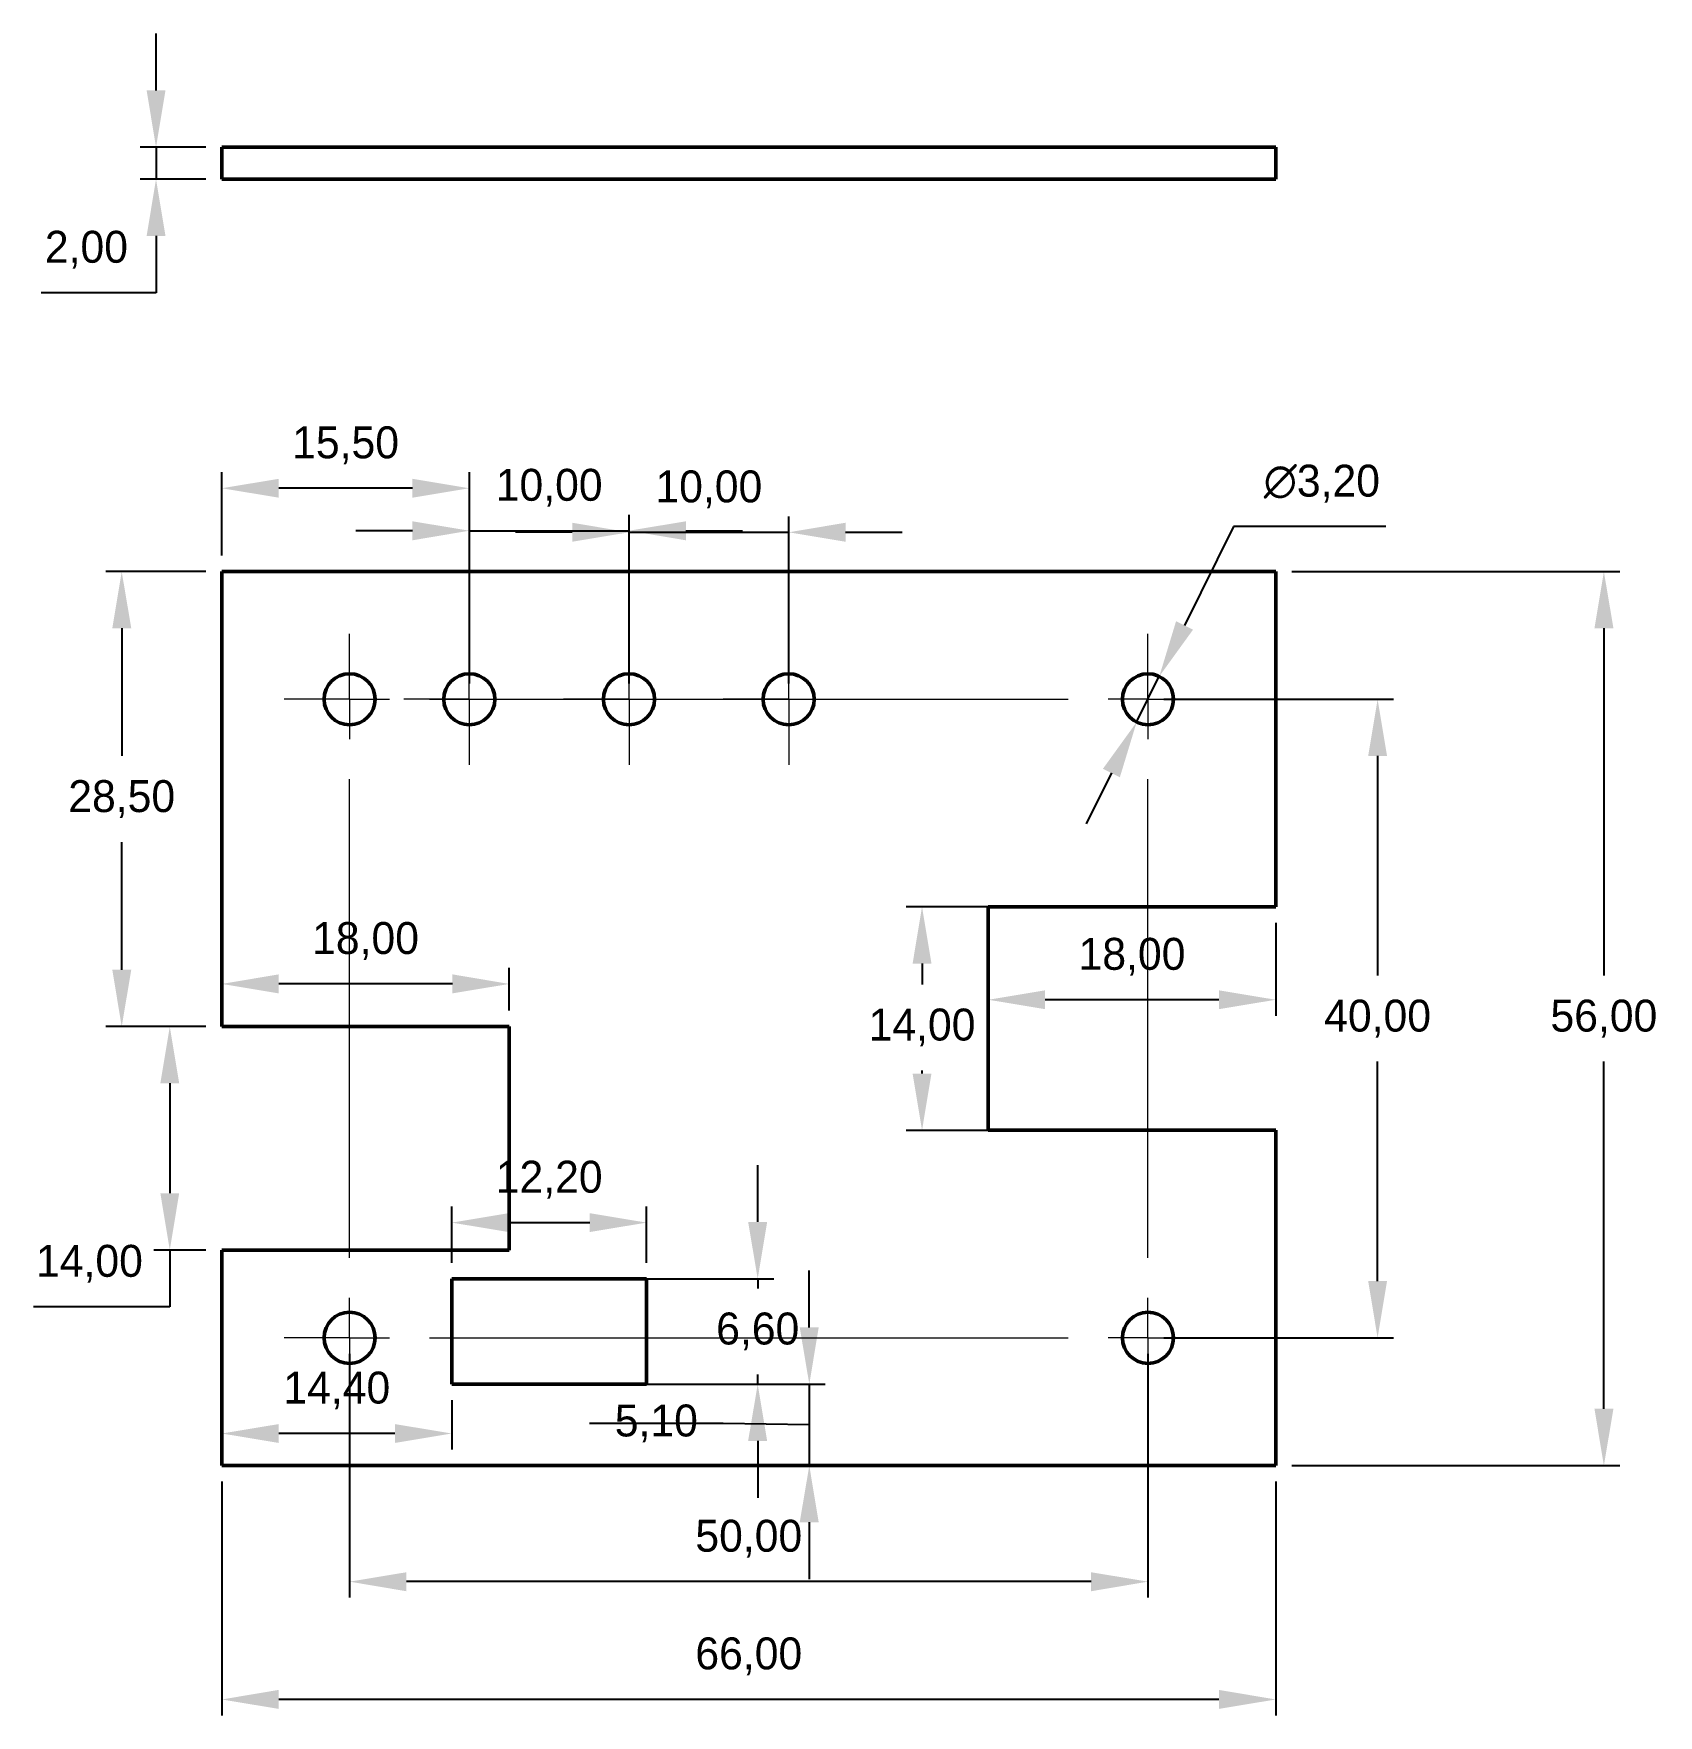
# Model space of a CAD drawing. Header units: millimetres. Extents: x 154 to 256, y 99 to 204.
import ezdxf

# ---------------------------------------------------------------- set-up
doc = ezdxf.new("R2010")
doc.units = ezdxf.units.MM
doc.header["$PDSIZE"] = -1
doc.layers.get('0').update_dxf_attribs({"lineweight": 50})
doc.layers.add('图层1', color=7, linetype='Continuous', lineweight=25)
doc.dimstyles.new('ISO-25', dxfattribs={"dimtxt": 1, "dimasz": 2.5, "dimexe": 1.25, "dimexo": 0.625, "dimtad": 1, "dimtoh": 1, "dimtxsty": 'Standard', "dimcen": 2.5, "dimadec": 0, "dimazin": 0, "dimtfac": 1, "dimtmove": 0, "dimatfit": 3, "dimfxl": 1, "dimarcsym": 0})

# ---------------------------------------------------------------- blocks, each defined once
blk = doc.blocks.new('SW_CENTERMARKSYMBOL_0')
at = {"color": 0, "linetype": 'Continuous', "lineweight": 18}
for p, q in [((-50, 42.5), (-50, 44.1)), ((0, 42.5), (0, 44.1)), ((-50, 40), (-50, 42.5)), ((0, 40), (0, 42.5)), ((-52.5, 40), (-54.1, 40)), ((-50, 40), (-52.5, 40)), ((-50, 40), (-50, 37.5)), ((-50, 40), (-47.5, 40)), ((-45, 40), (-5, 40)), ((0, 40), (-2.5, 40)), ((0, 40), (0, 37.5)), ((0, 40), (2.5, 40)), ((2.5, 40), (4.1, 40)), ((-50, 5), (-50, 35)), ((0, 5), (0, 35)), ((-50, 0), (-50, 2.5)), ((0, 0), (0, 2.5)), ((-52.5, 0), (-54.1, 0)), ((-50, 0), (-52.5, 0)), ((-50, 0), (-50, -2.5)), ((-50, 0), (-47.5, 0)), ((-45, 0), (-5, 0)), ((0, 0), (-2.5, 0)), ((0, 0), (0, -2.5)), ((0, 0), (2.5, 0)), ((2.5, 0), (4.1, 0)), ((-50, -2.5), (-50, -4.1)), ((0, -2.5), (0, -4.1))]:
    blk.add_line(p, q, dxfattribs=at)
blk = doc.blocks.new('SW_CENTERMARKSYMBOL_1')
at = {"color": 0, "linetype": 'Continuous', "lineweight": 18}
for p, q in [((0, 2.5), (0, 4.1)), ((0, 0), (0, 2.5)), ((-2.5, 0), (-4.1, 0)), ((0, 0), (-2.5, 0)), ((0, 0), (0, -2.5)), ((0, 0), (2.5, 0)), ((2.5, 0), (4.1, 0)), ((0, -2.5), (0, -4.1))]:
    blk.add_line(p, q, dxfattribs=at)
blk = doc.blocks.new('SW_CENTERMARKSYMBOL_2')
at = {"color": 0, "linetype": 'Continuous', "lineweight": 18}
for p, q in [((0, 2.5), (0, 4.1)), ((0, 0), (0, 2.5)), ((-2.5, 0), (-4.1, 0)), ((0, 0), (-2.5, 0)), ((0, 0), (0, -2.5)), ((0, 0), (2.5, 0)), ((2.5, 0), (4.1, 0)), ((0, -2.5), (0, -4.1))]:
    blk.add_line(p, q, dxfattribs=at)
blk = doc.blocks.new('SW_CENTERMARKSYMBOL_3')
at = {"color": 0, "linetype": 'Continuous', "lineweight": 18}
for p, q in [((0, 2.5), (0, 4.1)), ((0, 0), (0, 2.5)), ((-2.5, 0), (-4.1, 0)), ((0, 0), (-2.5, 0)), ((0, 0), (0, -2.5)), ((0, 0), (2.5, 0)), ((2.5, 0), (4.1, 0)), ((0, -2.5), (0, -4.1))]:
    blk.add_line(p, q, dxfattribs=at)
blk = doc.blocks.new('*D6')
at = {"layer": 'Defpoints', "color": 0, "transparency": 16777216}
for p in [(166.22, 197.14), (162.1, 195.14), (166.22, 195.14)]:
    blk.add_point(p, dxfattribs=at)
at = {"layer": '图层1', "color": 0, "lineweight": -2, "transparency": 16777216}
for p, q in [((162.1, 200.7), (162.1, 204.26)), ((165.22, 197.14), (161.1, 197.14)), ((162.1, 197.14), (162.1, 195.14)), ((165.22, 195.14), (161.1, 195.14)), ((162.1, 191.59), (162.1, 188.03)), ((162.1, 188.03), (154.91, 188.03))]:
    blk.add_line(p, q, dxfattribs=at)
at = {"layer": '图层1', "color": 0, "transparency": 16777216}
for points in [[(161.51, 200.7), (162.69, 200.7), (162.1, 197.14)], [(161.51, 191.59), (162.69, 191.59), (162.1, 195.14)]]:
    blk.add_solid(points, dxfattribs=at)
at = {"layer": '图层1', "color": 0, "transparency": 16777216, "insert": (157.74, 190.72), "char_height": 2, "attachment_point": 5}
blk.add_mtext('2,00', dxfattribs=at)
blk = doc.blocks.new('*D7')
at = {"layer": 'Defpoints', "color": 0, "transparency": 16777216}
for p in [(232.22, 170.56), (232.22, 114.56), (252.77, 114.56)]:
    blk.add_point(p, dxfattribs=at)
at = {"layer": '图层1', "color": 0, "lineweight": -2, "transparency": 16777216}
for p, q in [((233.22, 170.56), (253.77, 170.56)), ((252.77, 167.01), (252.77, 145.26)), ((252.77, 118.12), (252.77, 139.87)), ((233.22, 114.56), (253.77, 114.56))]:
    blk.add_line(p, q, dxfattribs=at)
at = {"layer": '图层1', "color": 0, "transparency": 16777216}
for points in [[(252.18, 167.01), (253.37, 167.01), (252.77, 170.56)], [(252.18, 118.12), (253.37, 118.12), (252.77, 114.56)]]:
    blk.add_solid(points, dxfattribs=at)
at = {"layer": '图层1', "color": 0, "transparency": 16777216, "insert": (252.77, 142.56), "char_height": 2, "attachment_point": 5}
blk.add_mtext('56,00', dxfattribs=at)
blk = doc.blocks.new('*D8')
at = {"layer": 'Defpoints', "color": 0, "transparency": 16777216}
for p in [(232.22, 149.56), (210.07, 135.56), (232.22, 135.56)]:
    blk.add_point(p, dxfattribs=at)
at = {"layer": '图层1', "color": 0, "lineweight": -2, "transparency": 16777216}
for p, q in [((231.22, 149.56), (209.07, 149.56)), ((210.07, 146.01), (210.07, 144.69)), ((210.07, 139.12), (210.07, 139.31)), ((231.22, 135.56), (209.07, 135.56))]:
    blk.add_line(p, q, dxfattribs=at)
at = {"layer": '图层1', "color": 0, "transparency": 16777216}
for points in [[(209.48, 146.01), (210.66, 146.01), (210.07, 149.56)], [(209.48, 139.12), (210.66, 139.12), (210.07, 135.56)]]:
    blk.add_solid(points, dxfattribs=at)
at = {"layer": '图层1', "color": 0, "transparency": 16777216, "insert": (210.07, 142), "char_height": 2, "attachment_point": 5}
blk.add_mtext('14,00', dxfattribs=at)
blk = doc.blocks.new('*D9')
at = {"layer": 'Defpoints', "color": 0, "transparency": 16777216}
for p in [(214.22, 149.56), (232.22, 149.56), (214.22, 143.74)]:
    blk.add_point(p, dxfattribs=at)
at = {"layer": '图层1', "color": 0, "lineweight": -2, "transparency": 16777216}
for p, q in [((214.22, 148.56), (214.22, 142.74)), ((232.22, 148.56), (232.22, 142.74)), ((228.66, 143.74), (217.78, 143.74))]:
    blk.add_line(p, q, dxfattribs=at)
at = {"layer": '图层1', "color": 0, "transparency": 16777216}
for points in [[(217.78, 144.33), (217.78, 143.15), (214.22, 143.74)], [(228.66, 144.33), (228.66, 143.15), (232.22, 143.74)]]:
    blk.add_solid(points, dxfattribs=at)
at = {"layer": '图层1', "color": 0, "transparency": 16777216, "insert": (223.22, 146.43), "char_height": 2, "attachment_point": 5}
blk.add_mtext('18,00', dxfattribs=at)
blk = doc.blocks.new('*D10')
at = {"layer": 'Defpoints', "color": 0, "transparency": 16777216}
for p in [(224.22, 162.56), (224.22, 122.56), (238.6, 122.56)]:
    blk.add_point(p, dxfattribs=at)
at = {"layer": '图层1', "color": 0, "lineweight": -2, "transparency": 16777216}
for p, q in [((225.22, 162.56), (239.6, 162.56)), ((238.6, 159.01), (238.6, 145.26)), ((238.6, 126.12), (238.6, 139.87)), ((225.22, 122.56), (239.6, 122.56))]:
    blk.add_line(p, q, dxfattribs=at)
at = {"layer": '图层1', "color": 0, "transparency": 16777216}
for points in [[(238.01, 159.01), (239.19, 159.01), (238.6, 162.56)], [(238.01, 126.12), (239.19, 126.12), (238.6, 122.56)]]:
    blk.add_solid(points, dxfattribs=at)
at = {"layer": '图层1', "color": 0, "transparency": 16777216, "insert": (238.6, 142.56), "char_height": 2, "attachment_point": 5}
blk.add_mtext('40,00', dxfattribs=at)
blk = doc.blocks.new('*D11')
at = {"layer": 'Defpoints', "color": 0, "transparency": 16777216}
for p in [(180.62, 126.26), (199.78, 126.26), (180.62, 119.66)]:
    blk.add_point(p, dxfattribs=at)
at = {"layer": '图层1', "color": 0, "lineweight": -2, "transparency": 16777216}
for p, q in [((199.78, 129.82), (199.78, 133.38)), ((181.62, 126.26), (200.78, 126.26)), ((199.78, 126.26), (199.78, 125.66)), ((199.78, 119.66), (199.78, 120.27)), ((181.62, 119.66), (200.78, 119.66)), ((199.78, 116.11), (199.78, 112.55))]:
    blk.add_line(p, q, dxfattribs=at)
at = {"layer": '图层1', "color": 0, "transparency": 16777216}
for points in [[(199.18, 129.82), (200.37, 129.82), (199.78, 126.26)], [(199.18, 116.11), (200.37, 116.11), (199.78, 119.66)]]:
    blk.add_solid(points, dxfattribs=at)
at = {"layer": '图层1', "color": 0, "transparency": 16777216, "insert": (199.78, 122.96), "char_height": 2, "attachment_point": 5}
blk.add_mtext('6,60', dxfattribs=at)
blk = doc.blocks.new('*D12')
at = {"layer": 'Defpoints', "color": 0, "transparency": 16777216}
for p in [(192.82, 129.78), (180.62, 126.26), (192.82, 126.26)]:
    blk.add_point(p, dxfattribs=at)
at = {"layer": '图层1', "color": 0, "lineweight": -2, "transparency": 16777216}
for p, q in [((180.62, 127.26), (180.62, 130.78)), ((192.82, 127.26), (192.82, 130.78)), ((184.18, 129.78), (189.26, 129.78))]:
    blk.add_line(p, q, dxfattribs=at)
at = {"layer": '图层1', "color": 0, "transparency": 16777216}
for points in [[(184.18, 130.37), (184.18, 129.19), (180.62, 129.78)], [(189.26, 130.37), (189.26, 129.19), (192.82, 129.78)]]:
    blk.add_solid(points, dxfattribs=at)
at = {"layer": '图层1', "color": 0, "transparency": 16777216, "insert": (186.72, 132.47), "char_height": 2, "attachment_point": 5}
blk.add_mtext('12,20', dxfattribs=at)
blk = doc.blocks.new('*D13')
at = {"layer": 'Defpoints', "color": 0, "transparency": 16777216}
for p in [(174.22, 122.56), (224.22, 122.56), (174.22, 107.29)]:
    blk.add_point(p, dxfattribs=at)
at = {"layer": '图层1', "color": 0, "lineweight": -2, "transparency": 16777216}
for p, q in [((174.22, 121.56), (174.22, 106.29)), ((224.22, 121.56), (224.22, 106.29)), ((220.66, 107.29), (177.78, 107.29))]:
    blk.add_line(p, q, dxfattribs=at)
at = {"layer": '图层1', "color": 0, "transparency": 16777216}
for points in [[(177.78, 107.88), (177.78, 106.69), (174.22, 107.29)], [(220.66, 107.88), (220.66, 106.69), (224.22, 107.29)]]:
    blk.add_solid(points, dxfattribs=at)
at = {"layer": '图层1', "color": 0, "transparency": 16777216, "insert": (199.22, 109.98), "char_height": 2, "attachment_point": 5}
blk.add_mtext('50,00', dxfattribs=at)
blk = doc.blocks.new('*D14')
at = {"layer": 'Defpoints', "color": 0, "transparency": 16777216}
for p in [(166.22, 114.56), (232.22, 114.56), (166.22, 99.91)]:
    blk.add_point(p, dxfattribs=at)
at = {"layer": '图层1', "color": 0, "lineweight": -2, "transparency": 16777216}
for p, q in [((166.22, 113.56), (166.22, 98.91)), ((232.22, 113.56), (232.22, 98.91)), ((228.66, 99.91), (169.78, 99.91))]:
    blk.add_line(p, q, dxfattribs=at)
at = {"layer": '图层1', "color": 0, "transparency": 16777216}
for points in [[(169.78, 100.51), (169.78, 99.32), (166.22, 99.91)], [(228.66, 100.51), (228.66, 99.32), (232.22, 99.91)]]:
    blk.add_solid(points, dxfattribs=at)
at = {"layer": '图层1', "color": 0, "transparency": 16777216, "insert": (199.22, 102.61), "char_height": 2, "attachment_point": 5}
blk.add_mtext('66,00', dxfattribs=at)
blk = doc.blocks.new('*D15')
at = {"layer": 'Defpoints', "color": 0, "transparency": 16777216}
for p in [(180.62, 119.66), (166.22, 116.57), (166.22, 116.57)]:
    blk.add_point(p, dxfattribs=at)
at = {"layer": '图层1', "color": 0, "lineweight": -2, "transparency": 16777216}
for p, q in [((180.62, 118.66), (180.62, 115.57)), ((177.06, 116.57), (169.78, 116.57))]:
    blk.add_line(p, q, dxfattribs=at)
at = {"layer": '图层1', "color": 0, "transparency": 16777216}
for points in [[(169.78, 117.16), (169.78, 115.98), (166.22, 116.57)], [(177.06, 117.16), (177.06, 115.98), (180.62, 116.57)]]:
    blk.add_solid(points, dxfattribs=at)
at = {"layer": '图层1', "color": 0, "transparency": 16777216, "insert": (173.42, 119.26), "char_height": 2, "attachment_point": 5}
blk.add_mtext('14,40', dxfattribs=at)
blk = doc.blocks.new('*D16')
at = {"layer": 'Defpoints', "color": 0, "transparency": 16777216}
for p in [(180.62, 119.66), (166.22, 114.56), (203.01, 114.56)]:
    blk.add_point(p, dxfattribs=at)
at = {"layer": '图层1', "color": 0, "lineweight": -2, "transparency": 16777216}
for p, q in [((203.01, 123.22), (203.01, 126.78)), ((181.62, 119.66), (204.01, 119.66)), ((203.01, 119.66), (203.01, 114.56)), ((203.01, 119.66), (203.01, 114.56)), ((197.62, 117.2), (189.24, 117.2)), ((203.01, 117.11), (197.62, 117.2)), ((167.22, 114.56), (204.01, 114.56)), ((203.01, 111.01), (203.01, 107.45))]:
    blk.add_line(p, q, dxfattribs=at)
at = {"layer": '图层1', "color": 0, "transparency": 16777216}
for points in [[(202.41, 123.22), (203.6, 123.22), (203.01, 119.66)], [(202.41, 111.01), (203.6, 111.01), (203.01, 114.56)]]:
    blk.add_solid(points, dxfattribs=at)
at = {"layer": '图层1', "color": 0, "transparency": 16777216, "insert": (193.43, 117.2), "char_height": 2, "attachment_point": 5}
blk.add_mtext('5,10', dxfattribs=at)
blk = doc.blocks.new('*D17')
at = {"layer": 'Defpoints', "color": 0, "transparency": 16777216}
for p in [(166.22, 142.06), (162.96, 128.06), (166.22, 128.06)]:
    blk.add_point(p, dxfattribs=at)
at = {"layer": '图层1', "color": 0, "lineweight": -2, "transparency": 16777216}
for p, q in [((165.22, 142.06), (161.96, 142.06)), ((162.96, 138.51), (162.96, 131.62)), ((165.22, 128.06), (161.96, 128.06)), ((162.96, 128.06), (162.96, 124.51)), ((162.96, 124.51), (154.43, 124.51))]:
    blk.add_line(p, q, dxfattribs=at)
at = {"layer": '图层1', "color": 0, "transparency": 16777216}
for points in [[(162.37, 138.51), (163.55, 138.51), (162.96, 142.06)], [(162.37, 131.62), (163.55, 131.62), (162.96, 128.06)]]:
    blk.add_solid(points, dxfattribs=at)
at = {"layer": '图层1', "color": 0, "transparency": 16777216, "insert": (157.93, 127.2), "char_height": 2, "attachment_point": 5}
blk.add_mtext('14,00', dxfattribs=at)
blk = doc.blocks.new('*D18')
at = {"layer": 'Defpoints', "color": 0, "transparency": 16777216}
for p in [(166.22, 144.73), (166.22, 142.06), (184.22, 142.06)]:
    blk.add_point(p, dxfattribs=at)
at = {"layer": '图层1', "color": 0, "lineweight": -2, "transparency": 16777216}
for p, q in [((166.22, 143.06), (166.22, 145.73)), ((184.22, 143.06), (184.22, 145.73)), ((180.66, 144.73), (169.78, 144.73))]:
    blk.add_line(p, q, dxfattribs=at)
at = {"layer": '图层1', "color": 0, "transparency": 16777216}
for points in [[(169.78, 145.33), (169.78, 144.14), (166.22, 144.73)], [(180.66, 145.33), (180.66, 144.14), (184.22, 144.73)]]:
    blk.add_solid(points, dxfattribs=at)
at = {"layer": '图层1', "color": 0, "transparency": 16777216, "insert": (175.22, 147.42), "char_height": 2, "attachment_point": 5}
blk.add_mtext('18,00', dxfattribs=at)
blk = doc.blocks.new('*D19')
at = {"layer": 'Defpoints', "color": 0, "transparency": 16777216}
for p in [(159.95, 170.56), (166.22, 170.56), (166.22, 142.06)]:
    blk.add_point(p, dxfattribs=at)
at = {"layer": '图层1', "color": 0, "lineweight": -2, "transparency": 16777216}
for p, q in [((165.22, 170.56), (158.95, 170.56)), ((159.95, 167.01), (159.95, 159.01)), ((159.95, 145.62), (159.95, 153.62)), ((165.22, 142.06), (158.95, 142.06))]:
    blk.add_line(p, q, dxfattribs=at)
at = {"layer": '图层1', "color": 0, "transparency": 16777216}
for points in [[(159.36, 167.01), (160.55, 167.01), (159.95, 170.56)], [(159.36, 145.62), (160.55, 145.62), (159.95, 142.06)]]:
    blk.add_solid(points, dxfattribs=at)
at = {"layer": '图层1', "color": 0, "transparency": 16777216, "insert": (159.95, 156.31), "char_height": 2, "attachment_point": 5}
blk.add_mtext('28,50', dxfattribs=at)
blk = doc.blocks.new('*D20')
at = {"layer": 'Defpoints', "color": 0, "transparency": 16777216}
for p in [(191.72, 173.12), (181.72, 162.56), (191.72, 162.56)]:
    blk.add_point(p, dxfattribs=at)
at = {"layer": '图层1', "color": 0, "lineweight": -2, "transparency": 16777216}
for p, q in [((181.72, 163.56), (181.72, 174.12)), ((191.72, 163.56), (191.72, 174.12)), ((178.16, 173.12), (174.61, 173.12)), ((181.72, 173.12), (191.72, 173.12)), ((195.28, 173.12), (198.83, 173.12))]:
    blk.add_line(p, q, dxfattribs=at)
at = {"layer": '图层1', "color": 0, "transparency": 16777216}
for points in [[(178.16, 173.71), (178.16, 172.52), (181.72, 173.12)], [(195.28, 173.71), (195.28, 172.52), (191.72, 173.12)]]:
    blk.add_solid(points, dxfattribs=at)
at = {"layer": '图层1', "color": 0, "transparency": 16777216, "insert": (186.72, 175.81), "char_height": 2, "attachment_point": 5}
blk.add_mtext('10,00', dxfattribs=at)
blk = doc.blocks.new('*D21')
at = {"layer": 'Defpoints', "color": 0, "transparency": 16777216}
for p in [(201.72, 173.02), (191.72, 162.56), (201.72, 162.56)]:
    blk.add_point(p, dxfattribs=at)
at = {"layer": '图层1', "color": 0, "lineweight": -2, "transparency": 16777216}
for p, q in [((191.72, 163.56), (191.72, 174.02)), ((201.72, 163.56), (201.72, 174.02)), ((188.16, 173.02), (184.61, 173.02)), ((191.72, 173.02), (201.72, 173.02)), ((205.28, 173.02), (208.83, 173.02))]:
    blk.add_line(p, q, dxfattribs=at)
at = {"layer": '图层1', "color": 0, "transparency": 16777216}
for points in [[(188.16, 173.62), (188.16, 172.43), (191.72, 173.02)], [(205.28, 173.62), (205.28, 172.43), (201.72, 173.02)]]:
    blk.add_solid(points, dxfattribs=at)
at = {"layer": '图层1', "color": 0, "transparency": 16777216, "insert": (196.72, 175.71), "char_height": 2, "attachment_point": 5}
blk.add_mtext('10,00', dxfattribs=at)
blk = doc.blocks.new('*D22')
at = {"layer": 'Defpoints', "color": 0, "transparency": 16777216}
for p in [(166.22, 175.78), (166.22, 170.56), (181.72, 162.56)]:
    blk.add_point(p, dxfattribs=at)
at = {"layer": '图层1', "color": 0, "lineweight": -2, "transparency": 16777216}
for p, q in [((166.22, 171.56), (166.22, 176.78)), ((181.72, 163.56), (181.72, 176.78)), ((178.16, 175.78), (169.78, 175.78))]:
    blk.add_line(p, q, dxfattribs=at)
at = {"layer": '图层1', "color": 0, "transparency": 16777216}
for points in [[(169.78, 176.37), (169.78, 175.19), (166.22, 175.78)], [(178.16, 176.37), (178.16, 175.19), (181.72, 175.78)]]:
    blk.add_solid(points, dxfattribs=at)
at = {"layer": '图层1', "color": 0, "transparency": 16777216, "insert": (173.97, 178.47), "char_height": 2, "attachment_point": 5}
blk.add_mtext('15,50', dxfattribs=at)
blk = doc.blocks.new('*D23')
at = {"layer": 'Defpoints', "color": 0, "transparency": 16777216}
for p in [(224.93, 164), (223.51, 161.13)]:
    blk.add_point(p, dxfattribs=at)
at = {"layer": '图层1', "color": 0, "lineweight": -2, "transparency": 16777216}
for p, q in [((229.58, 173.38), (226.51, 167.18)), ((239.11, 173.38), (229.58, 173.38)), ((223.51, 161.13), (224.93, 164)), ((221.93, 157.95), (220.35, 154.76))]:
    blk.add_line(p, q, dxfattribs=at)
at = {"layer": '图层1', "color": 0, "transparency": 16777216}
for points in [[(225.98, 167.45), (227.04, 166.92), (224.93, 164)], [(221.4, 158.21), (222.46, 157.68), (223.51, 161.13)]]:
    blk.add_solid(points, dxfattribs=at)
at = {"layer": '图层1', "color": 0, "transparency": 16777216, "insert": (235.11, 176.07), "char_height": 2, "attachment_point": 5}
blk.add_mtext('∅3,20', dxfattribs=at)

msp = doc.modelspace()

# ---------------------------------------------------------------- linework, layer by layer
at = {"color": 7}
for p, q in [((166.219, 197.145), (232.219, 197.145)), ((166.219, 197.145), (166.219, 195.145)), ((232.219, 197.145), (232.219, 195.145)), ((166.219, 195.145), (232.219, 195.145)), ((166.219, 170.564), (232.219, 170.564)), ((166.219, 142.064), (166.219, 170.564)), ((232.219, 170.564), (232.219, 149.564)), ((232.219, 149.564), (214.219, 149.564)), ((214.219, 149.564), (214.219, 135.564)), ((184.219, 142.064), (166.219, 142.064)), ((184.219, 128.064), (184.219, 142.064)), ((214.219, 135.564), (232.219, 135.564)), ((232.219, 135.564), (232.219, 114.564)), ((166.219, 114.564), (166.219, 128.064)), ((166.219, 128.064), (184.219, 128.064)), ((180.619, 126.264), (192.819, 126.264)), ((180.619, 119.664), (180.619, 126.264)), ((192.819, 126.264), (192.819, 119.664)), ((192.819, 119.664), (180.619, 119.664)), ((232.219, 114.564), (166.219, 114.564))]:
    msp.add_line(p, q, dxfattribs=at)
for centre in [(174.219, 162.564), (181.719, 162.564), (191.719, 162.564), (201.719, 162.564), (224.219, 162.564), (174.219, 122.564), (224.219, 122.564)]:
    msp.add_circle(centre, 1.6, dxfattribs=at)

# ---------------------------------------------------------------- block references
for name, p in [('SW_CENTERMARKSYMBOL_0', (224.219, 122.564)), ('SW_CENTERMARKSYMBOL_3', (181.719, 162.564)), ('SW_CENTERMARKSYMBOL_2', (191.719, 162.564)), ('SW_CENTERMARKSYMBOL_1', (201.719, 162.564))]:
    msp.add_blockref(name, p, dxfattribs=at)

# ---------------------------------------------------------------- dimensions: what is measured, and where the dimension line sits
at = {"layer": '图层1'}
for base, p1, p2, angle, picture, middle in [((162.099, 195.145), (166.219, 197.145), (166.219, 195.145), 90, '*D6', (157.741, 190.723)), ((159.952, 170.564), (166.219, 142.064), (166.219, 170.564), 90, '*D19', (159.952, 156.314)), ((252.774, 114.564), (232.219, 170.564), (232.219, 114.564), 90, '*D7', (252.774, 142.564)), ((238.6, 122.564), (224.219, 162.564), (224.219, 122.564), 90, '*D10', (238.6, 142.564)), ((162.959, 128.064), (166.219, 142.064), (166.219, 128.064), 270, '*D17', (157.935, 127.199)), ((166.219, 116.568), (180.619, 119.664), (166.219, 116.568), 180, '*D15', (173.419, 119.259))]:
    dim = msp.add_linear_dim(base=base, p1=p1, p2=p2, angle=angle, dimstyle='ISO-25', override={"dimtxt": 2, "dimasz": 3.556, "dimexe": 1, "dimexo": 1, "dimgap": 1.524, "dimtih": 1, "dimzin": 1, "dimadec": 2, "dimtzin": 1}, dxfattribs=at)
    dim.commit()
    dim.dimension.update_dxf_attribs({"geometry": picture, "text_midpoint": middle})
for base, p1, p2, picture, middle in [((166.219, 175.778), (181.719, 162.564), (166.219, 170.564), '*D22', (173.969, 178.469)), ((191.719, 173.115), (181.719, 162.564), (191.719, 162.564), '*D20', (186.719, 175.806)), ((201.719, 173.024), (191.719, 162.564), (201.719, 162.564), '*D21', (196.719, 175.714)), ((166.219, 144.734), (184.219, 142.064), (166.219, 142.064), '*D18', (175.219, 147.424)), ((214.219, 143.739), (232.219, 149.564), (214.219, 149.564), '*D9', (223.219, 146.43)), ((192.819, 129.78), (180.619, 126.264), (192.819, 126.264), '*D12', (186.719, 132.47)), ((174.219, 107.286), (224.219, 122.564), (174.219, 122.564), '*D13', (199.219, 109.977)), ((166.219, 99.915), (232.219, 114.564), (166.219, 114.564), '*D14', (199.219, 102.605))]:
    dim = msp.add_linear_dim(base=base, p1=p1, p2=p2, dimstyle='ISO-25', override={"dimtxt": 2, "dimasz": 3.556, "dimexe": 1, "dimexo": 1, "dimgap": 1.524, "dimtih": 1, "dimzin": 1, "dimadec": 2, "dimtzin": 1}, dxfattribs=at)
    dim.commit()
    dim.dimension.update_dxf_attribs({"geometry": picture, "text_midpoint": middle})
dim = msp.add_diameter_dim_2p(p1=(223.508, 161.131), p2=(224.931, 163.998), dimstyle='ISO-25', override={"dimtxt": 2, "dimasz": 3.556, "dimexe": 1, "dimexo": 1, "dimgap": 1.524, "dimtih": 1, "dimzin": 1, "dimadec": 2, "dimtzin": 1}, dxfattribs=at)
dim.commit()
dim.dimension.update_dxf_attribs({"geometry": '*D23', "text_midpoint": (235.108, 173.376), "dimtype": 163})
for base, p1, p2, override, picture, middle in [((210.068, 135.564), (232.219, 149.564), (232.219, 135.564), {"dimtxt": 2, "dimasz": 3.556, "dimexe": 1, "dimexo": 1, "dimgap": 1.524, "dimtih": 1, "dimzin": 1, "dimadec": 2, "dimtzin": 1}, '*D8', (210.068, 142.003)), ((199.776, 126.264), (180.619, 119.664), (180.619, 126.264), {"dimtxt": 2, "dimasz": 3.556, "dimexe": 1, "dimexo": 1, "dimgap": 1.524, "dimtih": 1, "dimzin": 1, "dimadec": 2, "dimtzin": 1}, '*D11', (199.776, 122.964)), ((203.007, 114.564), (180.619, 119.664), (166.219, 114.564), {"dimtxt": 2, "dimasz": 3.556, "dimexe": 1, "dimexo": 1, "dimgap": 1.524, "dimtih": 1, "dimzin": 1, "dimadec": 2, "dimtmove": 1, "dimtzin": 1}, '*D16', (196.098, 117.195))]:
    dim = msp.add_linear_dim(base=base, p1=p1, p2=p2, angle=90, dimstyle='ISO-25', override=override, dxfattribs=at)
    dim.commit()
    dim.dimension.update_dxf_attribs({"geometry": picture, "text_midpoint": middle, "dimtype": 160})

doc.saveas('drawing.dxf')
